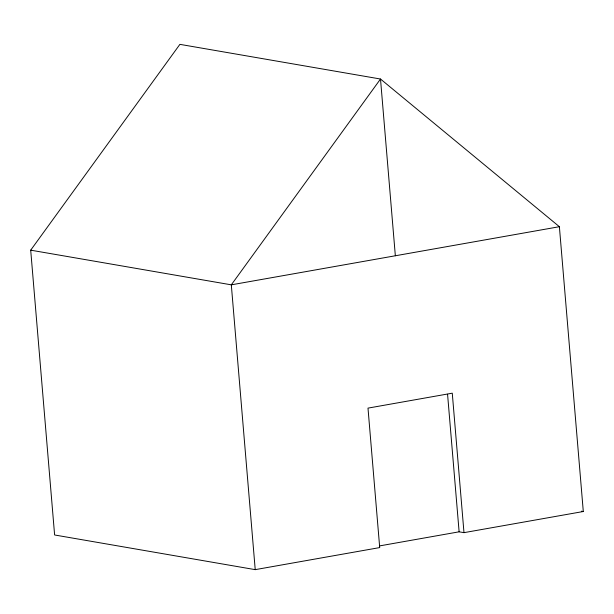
<?xml version="1.0" encoding="UTF-8"?>
<svg xmlns="http://www.w3.org/2000/svg" width="614" height="614" viewBox="0 0 614 614"><rect width="100%" height="100%" fill="white"/><g stroke="black" fill="none" stroke-linecap="round" stroke-linejoin="round"><path stroke-width="0.92" d="M463.984 532.653L452.272 393.183L367.993 408.118L379.705 547.588L255.224 569.646L54.615 534.978L30.7 250.167L179.894 44.354L380.503 79.022L559.385 226.704L583.3 511.516L463.984 532.653L459.118 531.816L379.521 545.915M559.385 226.704L231.309 284.835L30.7 250.167M581.42 511.186L583.3 511.516M447.568 394.249L459.118 531.816M395.347 255.769L380.503 79.022L231.309 284.835L255.224 569.646"/></g></svg>
